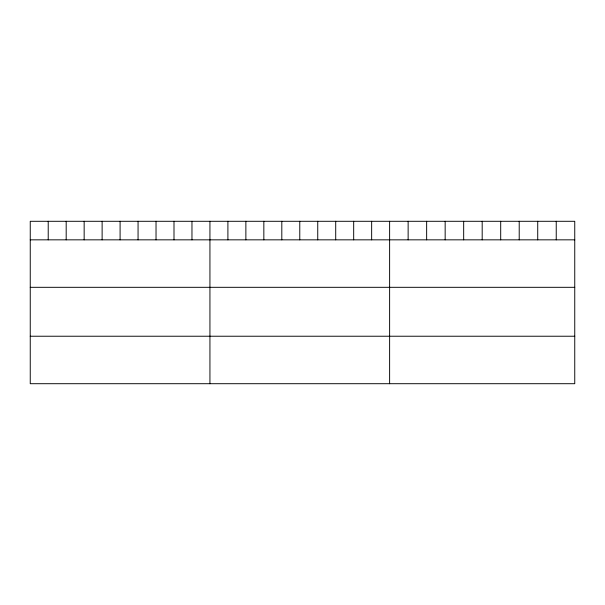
<?xml version="1.0" encoding="UTF-8"?>
<svg xmlns="http://www.w3.org/2000/svg" width="605" height="605" viewBox="0 0 605 605"><rect width="100%" height="100%" fill="white"/><g stroke="black" fill="none" stroke-linecap="round" stroke-linejoin="round"><path stroke-width="0.91" d="M574.75 239.837L574.75 383.706L30.25 383.706L30.25 221.294L574.75 221.294L574.75 239.837L30.25 239.837M30.25 287.315L574.75 287.315M30.25 336.229L574.75 336.229M556.237 221.294L556.237 239.837M537.724 221.294L537.724 239.837M519.211 221.294L519.211 239.837M500.698 221.294L500.698 239.837M482.185 221.294L482.185 239.837M463.672 221.294L463.672 239.837M445.159 221.294L445.159 239.837M426.646 221.294L426.646 239.837M408.133 221.294L408.133 239.837M389.62 221.294L389.62 383.706M371.651 221.294L371.651 239.837M353.683 221.294L353.683 239.837M335.714 221.294L335.714 239.837M317.746 221.294L317.746 239.837M299.777 221.294L299.777 239.837M281.809 221.294L281.809 239.837M263.84 221.294L263.84 239.837M245.872 221.294L245.872 239.837M227.904 221.294L227.904 239.837M209.935 221.294L209.935 383.706M191.966 221.294L191.966 239.837M173.998 221.294L173.998 239.837M156.029 221.294L156.029 239.837M138.061 221.294L138.061 239.837M120.093 221.294L120.093 239.837M102.124 221.294L102.124 239.837M84.156 221.294L84.156 239.837M66.187 221.294L66.187 239.837M48.218 221.294L48.218 239.837"/></g></svg>
